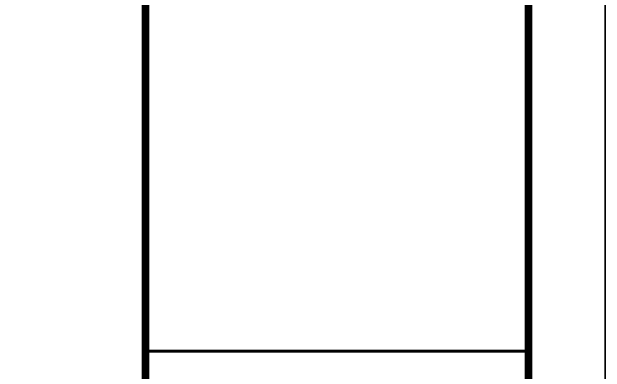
# Model space of a CAD drawing. Extents: x 498328 to 716449, y -893371 to -467753.
# Drawn here: x 602983 to 610727, y -852645 to -847947 of the extents above; entities that cross this region are included whole.
import ezdxf

# ---------------------------------------------------------------- set-up
doc = ezdxf.new("R2010")
doc.units = 0
doc.header["$LTSCALE"] = 1000
doc.layers.add('PUB_TITLE', color=4, linetype='CONTINUOUS')
doc.layers.add('通用-图框C-SHET', color=141, linetype='CONTINUOUS')
doc.layers.add('yichutu', color=7, linetype='CONTINUOUS', true_color=0xffffff, plot=False)

# ---------------------------------------------------------------- blocks, each defined once
blk = doc.blocks.new('yct-841-594-84100-59400-100-1000.0')
at = {"layer": 'yichutu', "color": 7, "true_color": 0xffffff}
blk.add_lwpolyline([(0, 0), (0, 59400), (84100, 59400), (84100, 0)], close=True, dxfattribs=at)

msp = doc.modelspace()

# ---------------------------------------------------------------- linework, layer by layer
at = {"layer": 'PUB_TITLE'}
msp.add_lwpolyline([(526627.4, -893370.7), (610727.4, -893370.7), (610727.4, -833970.7), (526627.4, -833970.7)], close=True, dxfattribs=at)
at = {"layer": 'PUB_TITLE', "const_width": 100}
msp.add_lwpolyline([(529127.4, -892370.7), (609727.4, -892370.7), (609727.4, -834970.7), (529127.4, -834970.7)], close=True, dxfattribs=at)
at = {"layer": '通用-图框C-SHET'}
for points, const_width in [([(604727.4, -866420.7), (604727.4, -834970.7)], 100), ([(604727.4, -852370.7), (609727.4, -852370.7)], 40)]:
    msp.add_lwpolyline(points, dxfattribs=dict(at, const_width=const_width))

# ---------------------------------------------------------------- block references
at = {"layer": 'yichutu'}
msp.add_blockref('yct-841-594-84100-59400-100-1000.0', (526627.4, -893370.7), dxfattribs=at)

doc.saveas('drawing.dxf')
